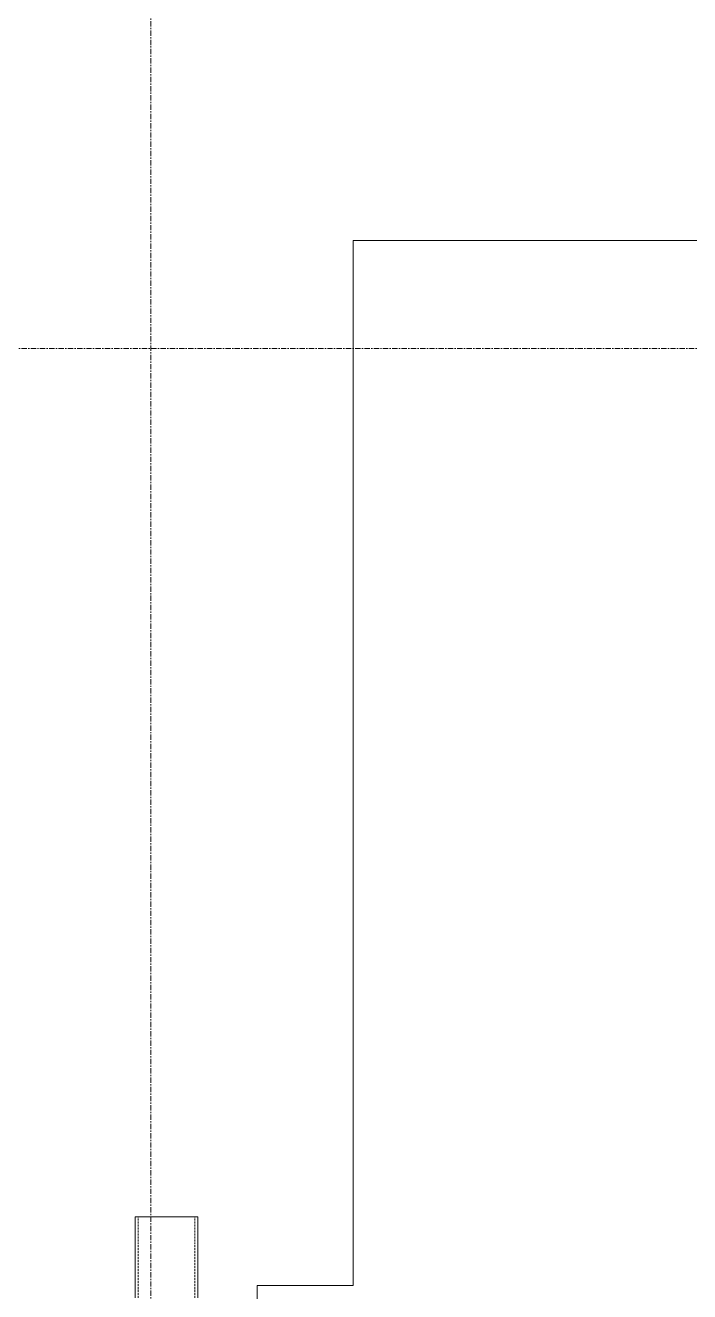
# Model space of a CAD drawing. Header units: centimetres. Extents: x -14291 to 3948, y -1225 to 8033.
# Drawn here: x -13277.7 to -13118.4, y 5462.3 to 5766.1 of the extents above; entities that cross this region are included whole.
import ezdxf

# ---------------------------------------------------------------- set-up
doc = ezdxf.new("R2010")
doc.units = ezdxf.units.CM
for name, pattern in [('_Overhead', [0.47625, 0.3175, -0.15875]), ('Grid Line', [2.2225, 1.27, -0.3175, 0.3175, -0.3175]), ('Hidden', [0.714375, 0.47625, -0.238125])]:
    doc.linetypes.add(name, pattern=pattern)
for name, color, linetype, lineweight in [('A-FLOR', 7, 'Continuous', 9), ('S-BEAM', 7, 'Continuous', 9), ('S-GRID', 7, 'Continuous', 9)]:
    doc.layers.add(name, color=color, linetype=linetype, lineweight=lineweight)

# ---------------------------------------------------------------- blocks, each defined once
blk = doc.blocks.new('C Shapes - C8x16-1788166-N01 - Planta Envigados')
at = {"layer": 'S-BEAM'}
for p, q in [((-13251.33, 5480.3), (-13251.16, 5480.3)), ((-13251.33, 5480.3), (-13251.33, 5460.83)), ((-13250.53, 5480.3), (-13251.16, 5480.3)), ((-13250.53, 5480.3), (-13250.01, 5480.3)), ((-13250.01, 5480.3), (-13248.76, 5480.3)), ((-13248.76, 5480.3), (-13238.9, 5480.3)), ((-13238.9, 5480.3), (-13237.64, 5480.3)), ((-13237.64, 5480.3), (-13237.13, 5480.3)), ((-13236.5, 5480.3), (-13237.13, 5480.3)), ((-13236.5, 5480.3), (-13236.33, 5480.3)), ((-13236.33, 5480.3), (-13236.33, 5460.83))]:
    blk.add_line(p, q, dxfattribs=at)
at = {"layer": 'S-BEAM', "linetype": 'Hidden'}
for p, q in [((-13250.62, 5460.83), (-13250.62, 5480.3)), ((-13237.04, 5460.83), (-13237.04, 5480.3))]:
    blk.add_line(p, q, dxfattribs=at)

msp = doc.modelspace()

# ---------------------------------------------------------------- linework, layer by layer
at = {"layer": 'A-FLOR', "color": 8, "linetype": '_Overhead', "true_color": 0x808080}
for p, q in [((-13199.046, 5463.839), (-13199.046, 5714.431)), ((-13199.046, 5714.431), (-12483.626, 5714.431)), ((-12483.626, 5714.431), (-13199.046, 5714.431)), ((-13199.046, 5714.431), (-13199.046, 5463.839)), ((-13222.096, 5443.909), (-13222.096, 5463.839)), ((-13222.096, 5463.839), (-13199.046, 5463.839)), ((-13199.046, 5463.839), (-13222.096, 5463.839)), ((-13222.096, 5463.839), (-13222.096, 5443.909))]:
    msp.add_line(p, q, dxfattribs=at)
at = {"layer": 'S-GRID', "color": 253, "linetype": 'Grid Line', "true_color": 0xaaaaaa}
for p, q in [((-13247.591, 7565.074), (-13247.591, -757.811)), ((-14005.363, 5688.539), (2922.583, 5688.539))]:
    msp.add_line(p, q, dxfattribs=at)

# ---------------------------------------------------------------- block references
at = {"layer": 'S-BEAM'}
msp.add_blockref('C Shapes - C8x16-1788166-N01 - Planta Envigados', (0, 0), dxfattribs=at)

doc.saveas('drawing.dxf')
